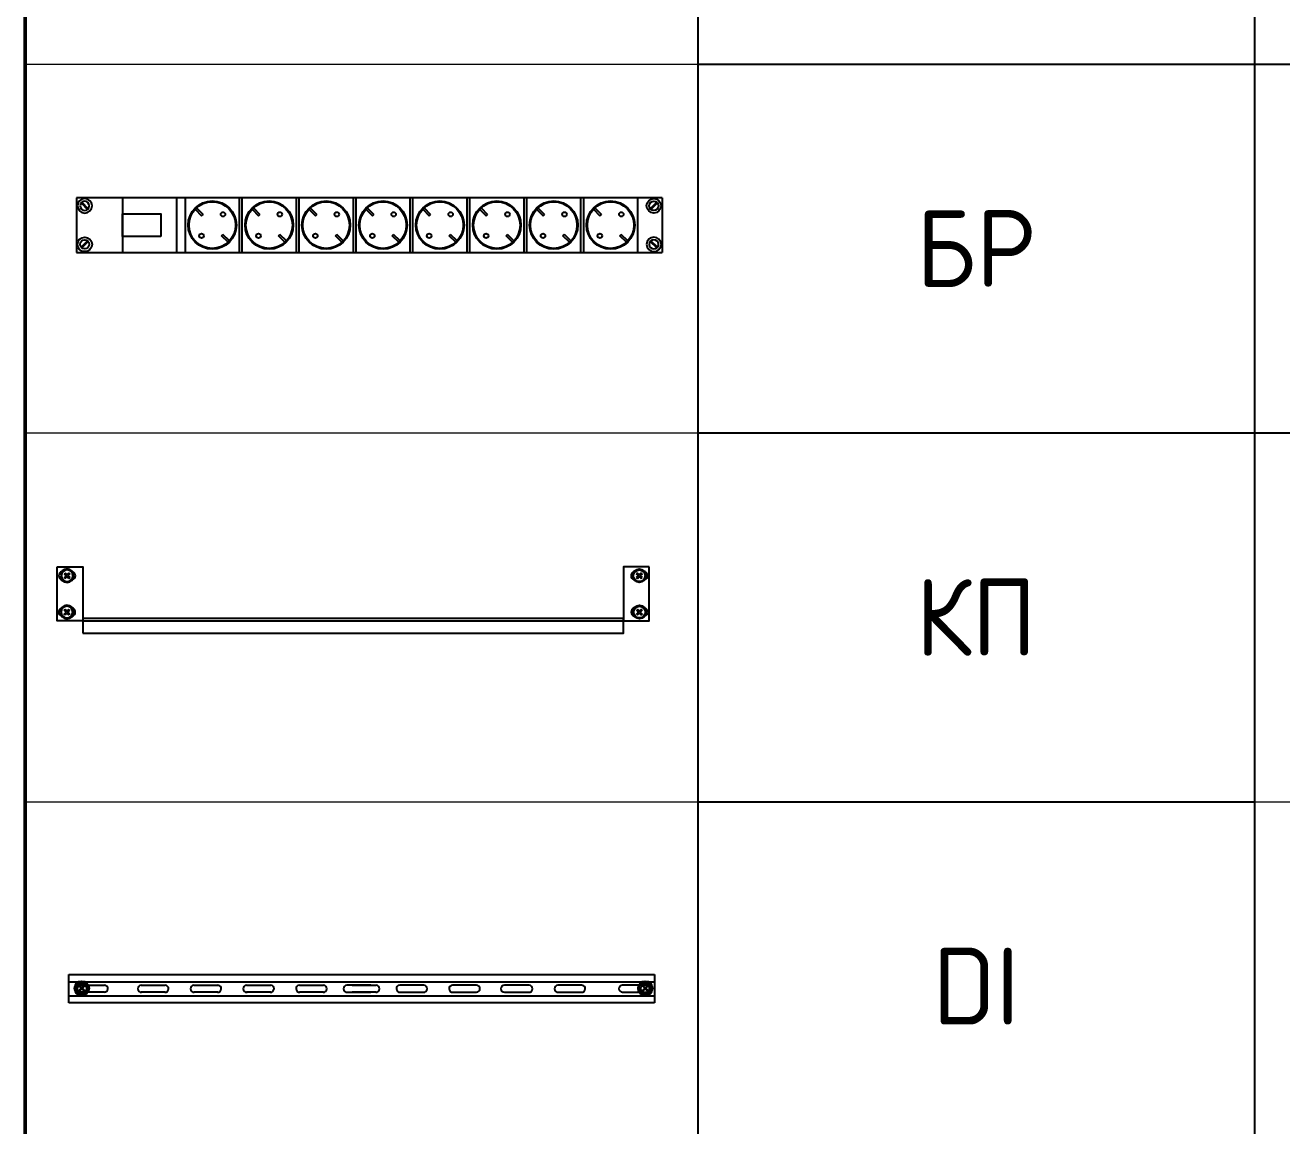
# Model space of a CAD drawing. Header units: millimetres. Extents: x -695119 to 412940, y -249585 to 622758.
# Drawn here: x -573452 to -571164, y 21224 to 23228 of the extents above; entities that cross this region are included whole.
import ezdxf
from ezdxf.enums import TextEntityAlignment as Align

# ---------------------------------------------------------------- set-up
doc = ezdxf.new("R2010")
doc.units = ezdxf.units.MM
doc.layers.add('(АР) Текст', color=7, linetype='Continuous', lineweight=25)
for name, color, linetype in [('_АТ-Имя', 7, 'Continuous'), ('_АТ-Спецификация', 7, 'Continuous'), ('_БЛ-Маска', 250, 'Continuous'), ('Узлы', 7, 'Continuous')]:
    doc.layers.add(name, color=color, linetype=linetype)
doc.layers.add('_АТ-Примечания', color=250, linetype='Continuous', plot=False)
doc.styles.add('AT-Шрифт', font='ARIALN.TTF', dxfattribs={"height": 2.5})
doc.styles.add('GOST-2.304_Type-B_italic', font='')
doc.styles.add('ICOCPEUR', font='isocpeur.ttf', dxfattribs={"height": 250})
doc.styles.get('GOST-2.304_Type-B_italic').set_extended_font_data('GOST type B')

# ---------------------------------------------------------------- blocks, each defined once
blk = doc.blocks.new('*T1110')
at = {"layer": 'Узлы', "color": 0, "lineweight": 50, "transparency": 16777216}
for p, q in [((0, 0), (9164.9, 0)), ((0, 0), (0, -19360.9)), ((9164.9, 0), (9164.9, -19360.9)), ((0, -400), (9164.9, -400)), ((0, -19360.9), (9164.9, -19360.9))]:
    blk.add_line(p, q, dxfattribs=at)
at = {"layer": 'Узлы', "color": 0, "lineweight": -2, "transparency": 16777216}
for p, q in [((2238.1, 0), (2238.1, -2414.3)), ((7679.3, 0), (7679.3, -18960.9)), ((1225, -400), (1225, -18960.9)), ((0, -1071.4), (2238.1, -1071.4)), ((7679.3, -1071.4), (9164.9, -1071.4)), ((0, -1742.9), (2238.1, -1742.9)), ((7679.3, -1742.9), (9164.9, -1742.9)), ((0, -2414.3), (2238.1, -2414.3)), ((7679.3, -2414.3), (9164.9, -2414.3)), ((0, -3085.7), (2238.1, -3085.7)), ((2238.1, -3085.7), (2238.1, -11575.2)), ((7679.3, -3085.7), (9164.9, -3085.7)), ((0, -3757.1), (2238.1, -3757.1)), ((7679.3, -3757.1), (9164.9, -3757.1)), ((1225, -4428.6), (2238.1, -4428.6)), ((7679.3, -4428.6), (9164.9, -4428.6)), ((1225, -5100), (2238.1, -5100)), ((7679.3, -5100), (9164.9, -5100)), ((1225, -5771.4), (2238.1, -5771.4)), ((0, -6442.9), (9164.9, -6442.9)), ((0, -7330.5), (9164.9, -7330.5)), ((1225, -8218), (9164.9, -8218)), ((1225, -8889.5), (2238.1, -8889.5)), ((7679.3, -8889.5), (9164.9, -8889.5)), ((1225, -9560.9), (2238.1, -9560.9)), ((7679.3, -9560.9), (9164.9, -9560.9)), ((1225, -10232.3), (2238.1, -10232.3)), ((7679.3, -10232.3), (9164.9, -10232.3)), ((1225, -10903.8), (2238.1, -10903.8)), ((1225, -11575.2), (2238.1, -11575.2)), ((1225, -12246.6), (2238.1, -12246.6)), ((1225, -12918), (2238.1, -12918)), ((1225, -13589.5), (2238.1, -13589.5)), ((7679.3, -13589.5), (9164.9, -13589.5)), ((1225, -14260.9), (2238.1, -14260.9)), ((1225, -14932.3), (2238.1, -14932.3))]:
    blk.add_line(p, q, dxfattribs=at)
at = {"layer": 'Узлы', "color": 0, "linetype": 'ByBlock', "lineweight": -2, "transparency": 16777216}
for p, q in [((2238.1, -1071.4), (7679.3, -1071.4)), ((2238.1, -1742.9), (7679.3, -1742.9)), ((2238.1, -2414.3), (7679.3, -2414.3)), ((2238.1, -2414.3), (2238.1, -3085.7)), ((2238.1, -3085.7), (7679.3, -3085.7)), ((2238.1, -3757.1), (7679.3, -3757.1)), ((0, -4428.6), (1225, -4428.6)), ((2238.1, -4428.6), (7679.3, -4428.6)), ((0, -5100), (1225, -5100)), ((2238.1, -5100), (7679.3, -5100)), ((0, -5771.4), (1225, -5771.4)), ((2238.1, -5771.4), (9164.9, -5771.4)), ((2238.1, -10232.3), (7679.3, -10232.3)), ((2238.1, -10903.8), (7679.3, -10903.8)), ((2238.1, -11575.2), (2238.1, -18960.9)), ((7679.3, -11575.2), (9164.9, -11575.2)), ((7679.3, -12246.6), (9164.9, -12246.6)), ((7679.3, -12918), (9164.9, -12918)), ((7679.3, -14260.9), (9164.9, -14260.9)), ((7679.3, -14932.3), (9164.9, -14932.3)), ((1225, -15603.8), (9164.9, -15603.8)), ((1225, -16275.2), (9164.9, -16275.2)), ((1225, -16946.6), (9164.9, -16946.6)), ((1225, -17618), (9164.9, -17618)), ((1225, -18289.5), (9164.9, -18289.5))]:
    blk.add_line(p, q, dxfattribs=at)
at = {"layer": 'Узлы', "color": 0, "lineweight": 0, "transparency": 16777216}
for p, q in [((0, -8218), (1225, -8218)), ((0, -8889.5), (1225, -8889.5)), ((2238.1, -8889.5), (7679.3, -8889.5)), ((0, -9560.9), (1225, -9560.9)), ((2238.1, -9560.9), (7679.3, -9560.9)), ((0, -10232.3), (1225, -10232.3)), ((0, -10903.8), (1225, -10903.8)), ((7679.3, -10903.8), (9164.9, -10903.8)), ((0, -11575.2), (1225, -11575.2)), ((2238.1, -11575.2), (7679.3, -11575.2)), ((0, -12246.6), (1225, -12246.6)), ((2238.1, -12246.6), (7679.3, -12246.6)), ((0, -12918), (1225, -12918)), ((2238.1, -12918), (7679.3, -12918)), ((0, -13589.5), (1225, -13589.5)), ((2238.1, -13589.5), (7679.3, -13589.5)), ((0, -14260.9), (1225, -14260.9)), ((2238.1, -14260.9), (7679.3, -14260.9)), ((0, -14932.3), (1225, -14932.3)), ((2238.1, -14932.3), (7679.3, -14932.3)), ((0, -15603.8), (1225, -15603.8)), ((0, -16275.2), (1225, -16275.2)), ((0, -16946.6), (1225, -16946.6)), ((0, -17618), (1225, -17618)), ((0, -18289.5), (1225, -18289.5)), ((0, -18960.9), (9164.9, -18960.9))]:
    blk.add_line(p, q, dxfattribs=at)
at = {"layer": 'Узлы', "color": 0, "transparency": 16777216}
for s, insert, char_height, width, attachment_point, style in [('Примечание', (8422.1, -200), 139.88, 1483.861, 5, 'GOST-2.304_Type-B_italic'), ('Поз. обозначение', (1119, -200), 139.881, 2236.418, 5, 'GOST-2.304_Type-B_italic'), ('Наменование', (4958.7, -200), 139.881, 5439.546, 5, 'GOST-2.304_Type-B_italic'), ('{\\C7; Прибор АПС}', (2238.9, -735.7), 139.881, 5439.546, 4, 'GOST-2.304_Type-B_italic'), ('Fs', (1731.5, -735.7), 139.88, 1011.435, 5, 'GOST-2.304_Type-B_italic'), ('{\\C7; Блок питания турникета 24В}', (2238.9, -1407.1), 139.881, 5439.546, 4, 'GOST-2.304_Type-B_italic'), ('Поставляется ДИТ', (8422.1, -1407.1), 139.881, 1483.861, 5, 'GOST-2.304_Type-B_italic'), ('PN 24', (1731.5, -1407.1), 139.88, 1011.435, 5, 'GOST-2.304_Type-B_italic'), ('{\\C7; Блок питания турникета 12В}', (2238.9, -2078.6), 139.881, 5439.546, 4, 'GOST-2.304_Type-B_italic'), ('PN 12', (1731.5, -2078.6), 139.88, 1011.435, 5, 'GOST-2.304_Type-B_italic'), ('Поставляется ДИТ', (8422.1, -2078.6), 139.881, 1483.861, 5, 'GOST-2.304_Type-B_italic'), ('{\\C7; Источник бесперебойного питания}', (2238.9, -2750), 139.881, 5439.546, 4, 'GOST-2.304_Type-B_italic'), ('Поставляется ДИТ', (8422.1, -2750), 139.881, 1483.861, 5, 'GOST-2.304_Type-B_italic'), ('ИБП', (1731.5, -2750), 139.88, 1011.435, 5, 'GOST-2.304_Type-B_italic'), ('АРМ-ОП(с/б)', (1731.5, -3421.4), 139.881, 1011.435, 5, 'GOST-2.304_Type-B_italic'), ('{\\C7; АРМ оператора питания (столовая/буфет)}', (2238.9, -3421.4), 139.881, 5439.546, 4, 'GOST-2.304_Type-B_italic'), ('Поставляется ДИТ', (8422.1, -3421.4), 139.881, 1483.861, 5, 'GOST-2.304_Type-B_italic'), ('{\\C7; АРМ администратора ОУ}', (2238.9, -4092.9), 139.881, 5439.546, 4, 'GOST-2.304_Type-B_italic'), ('АРМ-А-ОУ', (1731.5, -4092.9), 139.88, 1011.435, 5, 'GOST-2.304_Type-B_italic'), ('Поставляется ДИТ', (8422.1, -4092.9), 139.881, 1483.861, 5, 'GOST-2.304_Type-B_italic'), (' АРМ контролера (охранника)', (2238.9, -4764.3), 139.881, 5439.546, 4, 'GOST-2.304_Type-B_italic'), ('Поставляется ДИТ', (8422.1, -4764.3), 139.881, 1483.861, 5, 'GOST-2.304_Type-B_italic'), ('АРМ-К', (1731.5, -4764.3), 139.88, 1011.435, 5, 'GOST-2.304_Type-B_italic'), (' Подключение к сети питания 220В', (2238.9, -5435.7), 139.881, 5439.546, 4, 'GOST-2.304_Type-B_italic'), ('{\\C7; Турникет типа "трипод"}', (2238.9, -6107.1), 139.881, 5439.546, 4, 'GOST-2.304_Type-B_italic'), ('TРn', (1731.5, -6107.1), 139.88, 1011.435, 5, 'GOST-2.304_Type-B_italic'), ('Поставляется ДИТ', (8422.1, -6107.1), 139.881, 1483.861, 5, 'GOST-2.304_Type-B_italic'), ('Створка ограждения «антипаника» Ø32мм длиной 1,2 м . в комплекте с фиксатором, завесами и с заполненинием с пиктограммами{\\C256; }', (2350, -6886.7), 139.881, 5217.415, 4, 'GOST-2.304_Type-B_italic'), ('KL(1,2м)n', (1731.5, -6886.7), 139.88, 1011.435, 5, 'GOST-2.304_Type-B_italic'), ('Поставляется ДИТ', (8422.1, -6886.7), 139.881, 1483.861, 5, 'GOST-2.304_Type-B_italic'), ('Створка ограждения «антипаника» Ø32мм длиной 1,5 м. в комплекте с фиксатором, завесами и с заполненинием с пиктограммами', (2350, -7774.2), 139.881, 5217.415, 4, 'GOST-2.304_Type-B_italic'), ('KL(1,5м)n', (1731.5, -7774.2), 139.88, 1011.435, 5, 'GOST-2.304_Type-B_italic'), ('Поставляется ДИТ', (8422.1, -7774.2), 139.881, 1483.861, 5, 'GOST-2.304_Type-B_italic'), ('  Ограждение', (2238.9, -8553.8), 139.881, 5439.546, 4, 'GOST-2.304_Type-B_italic'), ('Поставляется ДИТ', (8422.1, -8553.8), 139.881, 1483.861, 5, 'GOST-2.304_Type-B_italic'), (' {\\fISOCPEUR|b0|i0|c204|p34;\\C256;Маршрутизатор} (коммутатор 3-го уровня, 24xRJ45', (2238.9, -9225.2), 139.881, 5439.546, 4, 'GOST-2.304_Type-B_italic'), ('Поставляется ДИТ', (8422.1, -9225.2), 139.881, 1483.861, 5, 'GOST-2.304_Type-B_italic'), ('ESn', (1731.5, -9225.2), 139.88, 1011.435, 5, 'GOST-2.304_Type-B_italic'), (' Кабельный органайзер 1U', (2238.9, -9896.6), 139.881, 5439.546, 4, 'GOST-2.304_Type-B_italic'), ('ОРn', (1731.5, -9896.6), 139.88, 1011.435, 5, 'GOST-2.304_Type-B_italic'), ('{\\C256; Блок розеток}', (2238.9, -10568), 139.881, 5439.546, 4, 'GOST-2.304_Type-B_italic'), ('БР', (1731.5, -10568), 139.88, 1011.435, 5, 'GOST-2.304_Type-B_italic'), ('{\\Q1.13910E-013;\\C256;КП}', (1731.5, -11239.5), 139.881, 1011.435, 5, 'GOST-2.304_Type-B_italic'), ('{\\C256; Консольная полка}', (2238.9, -11239.5), 139.881, 5439.546, 4, 'GOST-2.304_Type-B_italic'), ('{\\C256; DIN рейка}', (2238.9, -11910.9), 139.881, 5439.546, 4, 'GOST-2.304_Type-B_italic'), ('DI', (1731.5, -11910.9), 139.88, 1011.435, 5, 'GOST-2.304_Type-B_italic'), ('{\\C256; 19″ панель с DIN-рейкой }', (2238.9, -12582.3), 139.881, 5439.546, 4, 'GOST-2.304_Type-B_italic'), ('RD', (1731.5, -12582.3), 139.88, 1011.435, 5, 'GOST-2.304_Type-B_italic'), (' Пульт ручного управления турникетом', (2238.9, -13253.8), 139.881, 5439.546, 4, 'GOST-2.304_Type-B_italic'), ('Поставляется ДИТ', (8422.1, -13253.8), 139.881, 1483.861, 5, 'GOST-2.304_Type-B_italic'), ('PDUn', (1731.5, -13253.8), 139.88, 1011.435, 5, 'GOST-2.304_Type-B_italic'), ('ТШ ЛВС-ИС.ПП', (1731.5, -13925.2), 139.881, 1011.435, 5, 'GOST-2.304_Type-B_italic'), (' Телекоммуникационный шкаф настенный ', (2238.9, -13925.2), 139.881, 5439.546, 4, 'GOST-2.304_Type-B_italic'), ('МШ БП-ИС.ПП', (1731.5, -14596.6), 139.881, 1011.435, 5, 'GOST-2.304_Type-B_italic'), (' Монтажный шкаф (щит с монтажной панелью металлический)', (2238.9, -14596.6), 139.881, 5439.546, 4, 'GOST-2.304_Type-B_italic'), ('{\\C256; Электрическая розетка 220В одинарная}', (2238.9, -15268), 139.881, 5439.546, 4, 'GOST-2.304_Type-B_italic'), ('EOn', (1731.5, -15268), 139.88, 1011.435, 5, 'GOST-2.304_Type-B_italic'), ('{\\C256; Электрическая розетка 220В двойная }', (2238.9, -15939.5), 139.881, 5439.546, 4, 'GOST-2.304_Type-B_italic'), ('EODn', (1731.5, -15939.5), 139.88, 1011.435, 5, 'GOST-2.304_Type-B_italic'), ('ETHn', (1731.5, -16610.9), 139.88, 1011.435, 5, 'GOST-2.304_Type-B_italic'), (' Устанавливаемая компьютерная розетка  RJ45', (2238.9, -16610.9), 139.881, 5439.546, 4, 'GOST-2.304_Type-B_italic'), ('  Устройство коммутационное', (2238.9, -17282.3), 139.881, 5439.546, 4, 'GOST-2.304_Type-B_italic'), ('UKn', (1731.5, -17282.3), 139.88, 1011.435, 5, 'GOST-2.304_Type-B_italic'), (' Патч-корд LSLTx RJ-45', (2238.9, -17953.8), 139.881, 5439.546, 4, 'GOST-2.304_Type-B_italic'), ('PC', (1731.5, -17953.8), 139.88, 1011.435, 5, 'GOST-2.304_Type-B_italic'), ('RJ', (1731.5, -18625.2), 139.88, 1011.435, 5, 'GOST-2.304_Type-B_italic'), (' Коннектор RJ-45, монтируемый на кабельную линию', (2238.9, -18625.2), 139.881, 5439.546, 4, 'GOST-2.304_Type-B_italic'), ('{\\fArial Narrow|b0|i0|c204|p34; Примечание - в перечне условных обозначений:  n - порядковый номер устройства}', (0.8, -19160.9), 139.881, 9163.181, 4, 'ICOCPEUR')]:
    blk.add_mtext(s, dxfattribs=dict(at, insert=insert, char_height=char_height, width=width, attachment_point=attachment_point, style=style))
blk = doc.blocks.new('2p_Gesock')
at = {"ltscale": 0.1}
for p, q in [((-0.08, 1.92), (-0.08, 1.16)), ((0.08, 1.16), (-0.08, 1.16)), ((0.08, 1.92), (0.08, 1.16)), ((-0.08, -1.92), (-0.08, -1.16)), ((0.08, -1.16), (-0.08, -1.16)), ((0.08, -1.92), (0.08, -1.16))]:
    blk.add_line(p, q, dxfattribs=at)
for centre, radius in [((0, 0), 1.99), ((0, 0), 1.92), ((-1.25, 0), 0.187), ((1.25, 0), 0.187)]:
    blk.add_circle(centre, radius, dxfattribs=at)
blk = doc.blocks.new('SCREW')
for p, q in [((0.24, 0.29), (-0.29, -0.24)), ((0.29, 0.24), (-0.24, -0.29))]:
    blk.add_line(p, q)
for radius in [0.6, 0.379]:
    blk.add_circle((0, 0), radius)
blk = doc.blocks.new('BLANC1U')
for p, q in [((24.15, 0), (-24.15, 0)), ((-24.15, -4.5), (-24.15, 0)), ((24.15, -4.5), (24.15, 0)), ((-24.15, -4.5), (24.15, -4.5))]:
    blk.add_line(p, q)
at = {"xscale": -1}
blk.add_blockref('SCREW', (-23.47, -0.66), dxfattribs=at)
blk.add_blockref('SCREW', (23.47, -0.66))
at = {"rotation": 180}
blk.add_blockref('SCREW', (-23.47, -3.84), dxfattribs=at)
at = {"xscale": -1, "rotation": 180}
blk.add_blockref('SCREW', (23.47, -3.84), dxfattribs=at)
blk = doc.blocks.new('TLK-RS08MF1-BK')
for points in [[(721.5, 391.7), (329.8, 391.7), (329.8, 0), (721.5, 0)], [(1170.9, 391.7), (779.2, 391.7), (779.2, 0), (1170.9, 0)], [(1579.4, 391.7), (1187.7, 391.7), (1187.7, 0), (1579.4, 0)], [(1987.9, 391.7), (1596.2, 391.7), (1596.2, 0), (1987.9, 0)], [(2396.4, 391.7), (2004.7, 391.7), (2004.7, 0), (2396.4, 0)], [(2805, 391.7), (2413.3, 391.7), (2413.3, 0), (2805, 0)], [(3213.5, 391.7), (2821.8, 391.7), (2821.8, 0), (3213.5, 0)], [(3622, 391.7), (3230.3, 391.7), (3230.3, 0), (3622, 0)], [(4030.6, 391.7), (3638.9, 391.7), (3638.9, 0), (4030.6, 0)], [(605.9, 114.9), (329.8, 114.9), (329.8, 276.8), (605.9, 276.8)]]:
    blk.add_lwpolyline(points, close=True)
at = {"xscale": 87.0444934736006, "yscale": 87.0444934736006, "zscale": 87.0444934736006}
for name, p, rotation in [('BLANC1U', (2102.1, 0), 180), ('2p_Gesock', (975, 195.9), 225), ('2p_Gesock', (1383.5, 195.9), 225), ('2p_Gesock', (1792.1, 195.9), 225), ('2p_Gesock', (2200.6, 195.9), 225), ('2p_Gesock', (2609.1, 195.9), 225), ('2p_Gesock', (3017.6, 195.9), 225), ('2p_Gesock', (3426.2, 195.9), 225), ('2p_Gesock', (3834.7, 195.9), 225)]:
    blk.add_blockref(name, p, dxfattribs=dict(at, rotation=rotation))
blk = doc.blocks.new('dpol-1U')
at = {"layer": '_АТ-Имя', "ltscale": 100, "style": 'AT-Шрифт', "flags": 8}
blk.add_attdef('NUMBER', text='', height=20, dxfattribs=at).set_placement((-16, -24.8), align=Align.RIGHT)
at = {"layer": '_АТ-Примечания', "ltscale": 100, "style": 'AT-Шрифт', "flags": 1}
for tag, p in [('COMMENT1', (487.6, -43.8)), ('DIMENSIONS', (487.6, -37.3)), ('COMMENT2', (487.6, -49.3)), ('COMMENT3', (487.6, -54.9))]:
    blk.add_attdef(tag, p, '', height=3, dxfattribs=at)
at = {"layer": '_АТ-Спецификация', "ltscale": 100, "style": 'AT-Шрифт'}
for tag, p, height, flags in [('NUM', (487.6, 4.2), 3, 1), ('NAME', (487.6, -1.8), 3, 1), ('DESCRIPTION', (487.6, -7.8), 3, 1), ('MARK', (571.3, -24.8), 20, 8), ('CODE', (487.6, -13.8), 3, 1), ('MADEBY', (487.6, -19.8), 3, 1), ('POSITION', (487.6, -25.8), 3, 1), ('POSITION2', (487.6, -31.8), 3, 1)]:
    blk.add_attdef(tag, p, '', height=height, dxfattribs=dict(at, flags=flags))
at = {"ltscale": 100}
for points in [[(0, 7.2), (20.9, 7.2), (20.9, -36.8), (0, -36.8)], [(482.6, 7.2), (461.7, 7.2), (461.7, -36.8), (482.6, -36.8)]]:
    blk.add_wipeout(points, dxfattribs=at).dxf.layer = '_БЛ-Маска'
for p, q in [((5.9, 1.5), (7.4, 0)), ((7.4, 0), (5.9, 1.5)), ((5.9, 1.5), (7.6, 0)), ((5.9, -1.5), (7.4, 0)), ((7.4, 0), (5.9, -1.5)), ((7.6, 0), (5.9, -1.5)), ((6.5, 2.2), (8.1, 0.7)), ((8.1, 0.7), (6.5, 2.2)), ((8.1, 0.5), (6.5, 2.2)), ((9.6, 2.2), (8.1, 0.7)), ((8.1, 0.7), (9.6, 2.2)), ((9.6, 2.2), (8.1, 0.5)), ((8.5, 0), (10.3, 1.5)), ((10.3, -1.5), (8.5, 0)), ((10.3, 1.5), (8.7, 0)), ((8.7, 0), (10.3, 1.5)), ((10.3, -1.5), (8.7, 0)), ((8.7, 0), (10.3, -1.5)), ((472.3, 1.5), (473.9, 0)), ((473.9, 0), (472.3, 1.5)), ((474.1, 0), (472.3, 1.5)), ((472.3, -1.5), (473.9, 0)), ((473.9, 0), (472.3, -1.5)), ((472.3, -1.5), (474.1, 0)), ((473, 2.2), (474.5, 0.7)), ((474.5, 0.7), (473, 2.2)), ((473, 2.2), (474.5, 0.5)), ((476.1, 2.2), (474.5, 0.7)), ((474.5, 0.7), (476.1, 2.2)), ((474.5, 0.5), (476.1, 2.2)), ((476.7, 1.5), (475, 0)), ((475, 0), (476.7, -1.5)), ((476.7, 1.5), (475.2, 0)), ((475.2, 0), (476.7, 1.5)), ((476.7, -1.5), (475.2, 0)), ((475.2, 0), (476.7, -1.5)), ((6.5, -2.2), (8.1, -0.5)), ((6.5, -2.2), (8.1, -0.7)), ((8.1, -0.7), (6.5, -2.2)), ((8.1, -0.5), (9.6, -2.2)), ((9.6, -2.2), (8.1, -0.7)), ((8.1, -0.7), (9.6, -2.2)), ((474.5, -0.5), (473, -2.2)), ((473, -2.2), (474.5, -0.7)), ((474.5, -0.7), (473, -2.2)), ((476.1, -2.2), (474.5, -0.5)), ((476.1, -2.2), (474.5, -0.7)), ((474.5, -0.7), (476.1, -2.2)), ((5.8, -28.1), (7.3, -29.6)), ((7.3, -29.6), (5.8, -28.1)), ((5.8, -28.1), (7.5, -29.6)), ((5.8, -31.2), (7.3, -29.6)), ((7.3, -29.6), (5.8, -31.2)), ((7.5, -29.6), (5.8, -31.2)), ((6.5, -27.4), (8, -29)), ((8, -29), (6.5, -27.4)), ((8, -29.2), (6.5, -27.4)), ((6.5, -31.8), (8, -30.1)), ((6.5, -31.8), (8, -30.3)), ((8, -30.3), (6.5, -31.8)), ((9.5, -27.4), (8, -29)), ((8, -29), (9.5, -27.4)), ((9.5, -27.4), (8, -29.2)), ((8, -30.1), (9.5, -31.8)), ((9.5, -31.8), (8, -30.3)), ((8, -30.3), (9.5, -31.8)), ((8.5, -29.6), (10.2, -28.1)), ((10.2, -31.2), (8.5, -29.6)), ((10.2, -28.1), (8.7, -29.6)), ((8.7, -29.6), (10.2, -28.1)), ((10.2, -31.2), (8.7, -29.6)), ((8.7, -29.6), (10.2, -31.2)), ((472.4, -28.1), (473.9, -29.6)), ((473.9, -29.6), (472.4, -28.1)), ((474.1, -29.6), (472.4, -28.1)), ((472.4, -31.2), (473.9, -29.6)), ((473.9, -29.6), (472.4, -31.2)), ((472.4, -31.2), (474.1, -29.6)), ((473.1, -27.4), (474.6, -29)), ((474.6, -29), (473.1, -27.4)), ((473.1, -27.4), (474.6, -29.2)), ((474.6, -30.1), (473.1, -31.8)), ((473.1, -31.8), (474.6, -30.3)), ((474.6, -30.3), (473.1, -31.8)), ((476.1, -27.4), (474.6, -29)), ((474.6, -29), (476.1, -27.4)), ((474.6, -29.2), (476.1, -27.4)), ((476.1, -31.8), (474.6, -30.1)), ((476.1, -31.8), (474.6, -30.3)), ((474.6, -30.3), (476.1, -31.8)), ((476.8, -28.1), (475.1, -29.6)), ((475.1, -29.6), (476.8, -31.2)), ((476.8, -28.1), (475.3, -29.6)), ((475.3, -29.6), (476.8, -28.1)), ((476.8, -31.2), (475.3, -29.6)), ((475.3, -29.6), (476.8, -31.2))]:
    blk.add_line(p, q)
blk.add_line((20.9, -36.8), (461.7, -36.8), dxfattribs=at)
for points in [[(0, 7.2), (20.9, 7.2), (20.9, -36.8), (0, -36.8)], [(482.6, 7.2), (461.7, 7.2), (461.7, -36.8), (482.6, -36.8)], [(20.9, -46.8), (461.7, -46.8), (461.7, -34.8), (20.9, -34.8)]]:
    blk.add_lwpolyline(points, close=True, dxfattribs=at)
for centre, start, end in [((4.9, 0), 109.3139, 250.6861), ((11.3, 0), 289.3139, 70.6861), ((471.3, 0), 109.3139, 250.6861), ((477.7, 0), 289.3139, 70.6861), ((4.8, -29.6), 109.3139, 250.6861), ((11.2, -29.6), 289.3139, 70.6861), ((471.4, -29.6), 109.3139, 250.6861), ((477.8, -29.6), 289.3139, 70.6861)]:
    blk.add_arc(centre, 3.56, start, end)
at = {"extrusion": (0, 0, -1)}
for centre, major_axis, start_param, end_param in [((8.1, 0), (3.9, 3.9), 3.926991, 10.210176), ((8.1, 0), (3.32, 3.32), 3.926991, 10.210176), ((8.1, 0), (-1.9, 1.9), 6.103596, 6.462775), ((8.1, 0), (1.9, 1.9), -0.17959, 0.17959), ((8.1, 0), (-1.9, 1.9), 4.532799, 4.891979), ((8.1, 0), (1.9, 1.9), 1.391207, 1.750386), ((8, -29.6), (3.9, 3.9), 3.926991, 10.210176), ((8, -29.6), (3.32, 3.32), 3.926991, 10.210176), ((8, -29.6), (-1.9, 1.9), 6.103596, 6.462775), ((8, -29.6), (1.9, 1.9), -0.17959, 0.17959), ((8, -29.6), (-1.9, 1.9), 4.532799, 4.891979), ((8, -29.6), (1.9, 1.9), 1.391207, 1.750386)]:
    blk.add_ellipse(centre, major_axis=major_axis, ratio=1, start_param=start_param, end_param=end_param, dxfattribs=at)
for centre, major_axis, start_param, end_param in [((474.5, 0), (-3.9, 3.9), 3.926991, 10.210176), ((474.5, 0), (-3.32, 3.32), 3.926991, 10.210176), ((474.5, 0), (-1.9, 1.9), -0.17959, 0.17959), ((474.5, 0), (1.9, 1.9), 6.103596, 6.462775), ((474.5, 0), (-1.9, 1.9), 1.391207, 1.750386), ((474.5, 0), (1.9, 1.9), 4.532799, 4.891979), ((474.6, -29.6), (-3.9, 3.9), 3.926991, 10.210176), ((474.6, -29.6), (-3.32, 3.32), 3.926991, 10.210176), ((474.6, -29.6), (-1.9, 1.9), -0.17959, 0.17959), ((474.6, -29.6), (1.9, 1.9), 6.103596, 6.462775), ((474.6, -29.6), (-1.9, 1.9), 1.391207, 1.750386), ((474.6, -29.6), (1.9, 1.9), 4.532799, 4.891979)]:
    blk.add_ellipse(centre, major_axis=major_axis, ratio=1, start_param=start_param, end_param=end_param)
at = {"linetype": 'ByBlock', "lineweight": -2, "ltscale": 100}
blk.add_point((0, 0), dxfattribs=at)

msp = doc.modelspace()

# ---------------------------------------------------------------- linework, layer by layer
at = {"layer": '(АР) Текст', "color": 7}
for p, q in [((-573372.47, 21447.914), (-573372.47, 21499.543)), ((-573372.47, 21499.543), (-572306.198, 21499.543)), ((-573372.47, 21486.435), (-572306.198, 21486.435)), ((-572547.643, 21499.543), (-572306.198, 21499.543)), ((-572306.198, 21499.543), (-572306.198, 21447.914)), ((-573349.7, 21474.583), (-573355.084, 21479.967)), ((-573349.7, 21474.583), (-573355.084, 21469.199)), ((-573354.067, 21480.983), (-573348.684, 21475.599)), ((-573348.684, 21473.567), (-573354.067, 21468.183)), ((-573351.001, 21480.472), (-573307.204, 21480.472)), ((-573307.204, 21467.672), (-573351.001, 21467.672)), ((-573343.3, 21480.983), (-573348.684, 21475.599)), ((-573343.3, 21468.183), (-573348.684, 21473.567)), ((-573342.283, 21479.967), (-573347.667, 21474.583)), ((-573347.667, 21474.583), (-573342.283, 21469.199)), ((-573240.557, 21480.273), (-573196.76, 21480.273)), ((-573196.76, 21467.474), (-573240.557, 21467.474)), ((-573144.557, 21480.273), (-573100.76, 21480.273)), ((-573100.76, 21467.474), (-573144.557, 21467.474)), ((-573048.557, 21480.273), (-573004.76, 21480.273)), ((-573004.76, 21467.474), (-573048.557, 21467.474)), ((-572952.557, 21480.273), (-572908.76, 21480.273)), ((-572908.76, 21467.474), (-572952.557, 21467.474)), ((-572822.111, 21480.273), (-572865.908, 21480.273)), ((-572865.908, 21467.474), (-572822.111, 21467.474)), ((-572856.557, 21480.273), (-572812.76, 21480.273)), ((-572812.76, 21467.474), (-572856.557, 21467.474)), ((-572726.111, 21480.273), (-572769.908, 21480.273)), ((-572769.908, 21467.474), (-572726.111, 21467.474)), ((-572667.643, 21480.273), (-572673.908, 21480.273)), ((-572630.111, 21480.273), (-572673.908, 21480.273)), ((-572673.908, 21467.474), (-572667.643, 21467.474)), ((-572673.908, 21467.474), (-572630.111, 21467.474)), ((-572535.412, 21480.273), (-572579.209, 21480.273)), ((-572579.209, 21467.474), (-572535.412, 21467.474)), ((-572534.111, 21480.273), (-572547.643, 21480.273)), ((-572547.643, 21467.474), (-572534.111, 21467.474)), ((-572438.111, 21480.273), (-572481.908, 21480.273)), ((-572481.908, 21467.474), (-572438.111, 21467.474)), ((-572320.856, 21480.472), (-572364.653, 21480.472)), ((-572364.653, 21467.672), (-572320.856, 21467.672)), ((-572323.743, 21474.583), (-572329.126, 21479.967)), ((-572323.743, 21474.583), (-572329.126, 21469.199)), ((-572328.11, 21480.983), (-572322.726, 21475.599)), ((-572322.726, 21473.567), (-572328.11, 21468.183)), ((-572317.342, 21480.983), (-572322.726, 21475.599)), ((-572317.342, 21468.183), (-572322.726, 21473.567)), ((-572316.326, 21479.967), (-572321.71, 21474.583)), ((-572321.71, 21474.583), (-572316.326, 21469.199)), ((-573372.47, 21461.022), (-572306.198, 21461.022)), ((-572306.198, 21447.914), (-573372.47, 21447.914)), ((-572306.198, 21447.914), (-572547.643, 21447.914))]:
    msp.add_line(p, q, dxfattribs=at)
for centre, radius in [((-573348.684, 21474.583), 13.245), ((-573348.684, 21474.583), 11.259), ((-572322.726, 21474.583), 13.245), ((-572322.726, 21474.583), 11.259), ((-573348.684, 21474.583), 8.363), ((-572322.726, 21474.583), 8.363)]:
    msp.add_circle(centre, radius, dxfattribs=at)
for centre, radius, start, end in [((-573350.659, 21474.072), 6.409, 93.062139, 273.062139), ((-573307.546, 21474.072), 6.409, 266.937861, 86.937861), ((-573240.215, 21473.873), 6.409, 93.062139, 273.062139), ((-573197.102, 21473.873), 6.409, 266.937861, 86.937861), ((-573144.215, 21473.873), 6.409, 93.062139, 273.062139), ((-573101.102, 21473.873), 6.409, 266.937861, 86.937861), ((-573048.215, 21473.873), 6.409, 93.062139, 273.062139), ((-573005.102, 21473.873), 6.409, 266.937861, 86.937861), ((-572952.215, 21473.873), 6.409, 93.062139, 273.062139), ((-572909.102, 21473.873), 6.409, 266.937861, 86.937861), ((-572865.566, 21473.873), 6.409, 93.062139, 273.062139), ((-572813.102, 21473.873), 6.409, 266.937861, 86.937861), ((-572769.566, 21473.873), 6.409, 93.062139, 273.062139), ((-572726.453, 21473.873), 6.409, 266.937861, 86.937861), ((-572673.566, 21473.873), 6.409, 93.062139, 273.062139), ((-572630.111, 21473.873), 6.4, 270, 90), ((-572579.209, 21473.873), 6.4, 90, 270), ((-572534.453, 21473.873), 6.409, 266.937861, 86.937861), ((-572481.566, 21473.873), 6.409, 93.062139, 273.062139), ((-572438.453, 21473.873), 6.409, 266.937861, 86.937861), ((-572364.311, 21474.072), 6.409, 93.062139, 273.062139), ((-572321.199, 21474.072), 6.409, 266.937861, 86.937861)]:
    msp.add_arc(centre, radius, start, end, dxfattribs=at)

# ---------------------------------------------------------------- block references
at = {"layer": '(АР) Текст', "color": 7, "xscale": 0.2536046849691648, "yscale": 0.2536046849691648, "zscale": 0.2536046849691648}
msp.add_blockref('TLK-RS08MF1-BK', (-573358.329, 22814.532), dxfattribs=at)
msp.add_blockref('*T1110', (-573451.825, 33389.615))

# ---------------------------------------------------------------- next in the draw order: block references
at = {"layer": '(АР) Текст', "color": 7, "lineweight": 15, "xscale": 2.233803634888223, "yscale": 2.233803634888223, "zscale": 2.233803634888223}
msp.add_blockref('dpol-1U', (-573393.54, 22225.811), dxfattribs=at)

doc.saveas('drawing.dxf')
